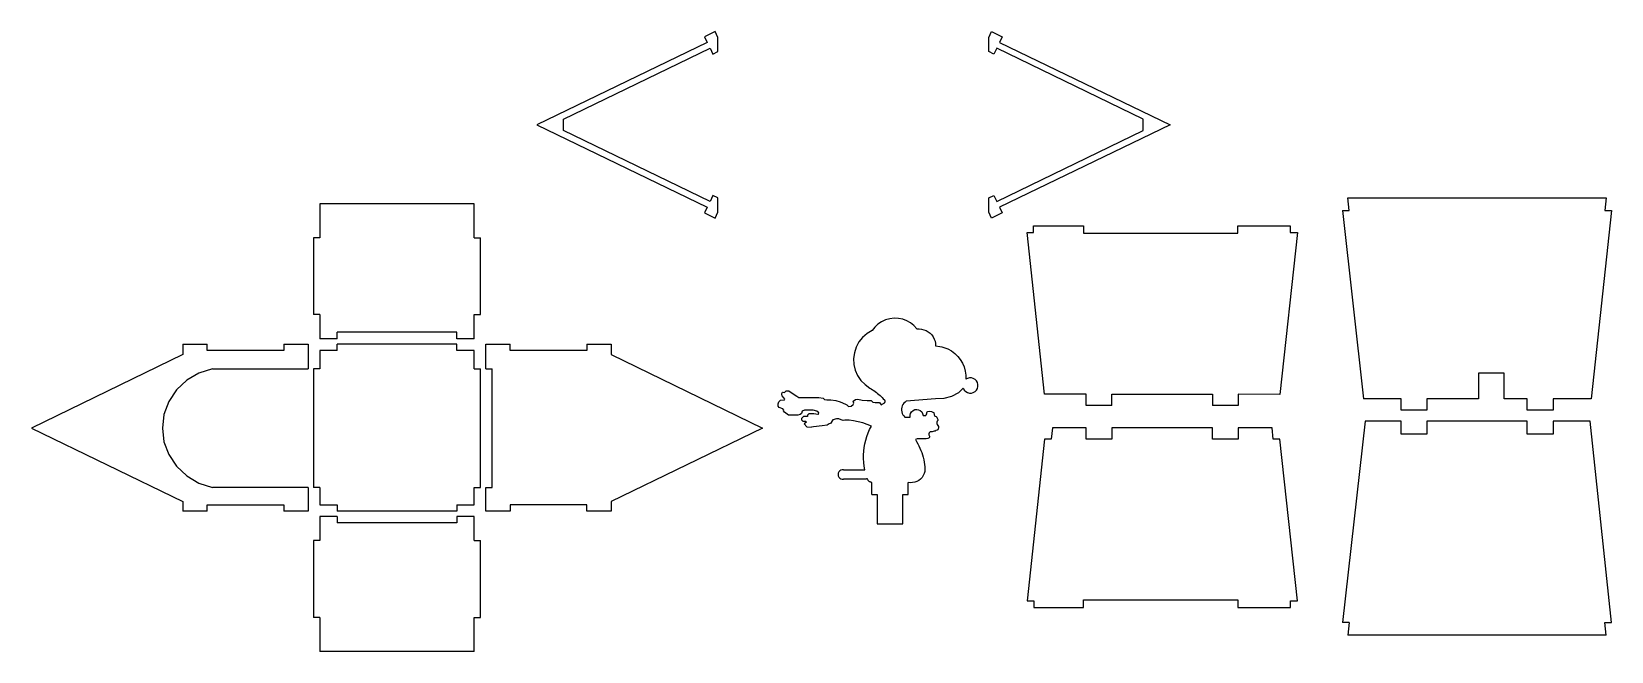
# Model space of a CAD drawing. Extents: x -147 to 147, y -58 to 58.
import ezdxf

# ---------------------------------------------------------------- set-up
doc = ezdxf.new("R2010")
doc.units = 0
doc.header["$MEASUREMENT"] = 0
doc.layers.get('0').update_dxf_attribs({"linetype": 'CONTINUOUS'})

msp = doc.modelspace()

# ---------------------------------------------------------------- linework, layer by layer
for p, q in [((-19.85, 57.88), (-21.83, 56.93)), ((-21.83, 56.93), (-21.31, 55.85)), ((-19.33, 56.8), (-19.85, 57.88)), ((-19.33, 54.14), (-19.33, 56.8)), ((31.24, 56.8), (31.76, 57.88)), ((31.24, 54.14), (31.24, 56.8)), ((31.76, 57.88), (33.74, 56.93)), ((33.74, 56.93), (33.22, 55.85)), ((-21.31, 55.85), (-53.14, 40.46)), ((-48.15, 41.54), (-20.78, 54.76)), ((-20.78, 54.76), (-20.26, 53.69)), ((-20.26, 53.69), (-19.33, 54.14)), ((32.18, 53.69), (31.24, 54.14)), ((32.7, 54.76), (32.18, 53.69)), ((60.07, 41.54), (32.7, 54.76)), ((33.22, 55.85), (65.05, 40.46)), ((-48.15, 39.39), (-48.15, 41.54)), ((60.07, 39.39), (60.07, 41.54)), ((-53.14, 40.46), (-21.31, 25.08)), ((-20.79, 26.16), (-48.15, 39.39)), ((32.7, 26.16), (60.07, 39.39)), ((65.05, 40.46), (33.23, 25.08)), ((-20.26, 27.26), (-20.79, 26.16)), ((-19.33, 26.81), (-20.26, 27.26)), ((-19.33, 24.13), (-19.33, 26.81)), ((31.24, 26.81), (32.17, 27.26)), ((31.24, 24.13), (31.24, 26.81)), ((32.17, 27.26), (32.7, 26.16)), ((98.23, 26.81), (146.48, 26.81)), ((98.48, 24.47), (98.23, 26.81)), ((146.48, 26.81), (146.23, 24.47)), ((-93.64, 25.72), (-93.64, 19.38)), ((-64.84, 25.72), (-93.64, 25.72)), ((-64.84, 19.38), (-64.84, 25.72)), ((-21.31, 25.08), (-21.83, 24)), ((-21.83, 24), (-19.85, 23.04)), ((-19.85, 23.04), (-19.33, 24.13)), ((31.76, 23.04), (31.24, 24.13)), ((33.75, 24), (31.76, 23.04)), ((33.23, 25.08), (33.75, 24)), ((97.27, 24.47), (101.15, -10.69)), ((97.27, 24.47), (98.48, 24.47)), ((147.44, 24.47), (143.63, -10.69)), ((146.23, 24.47), (147.44, 24.47)), ((39.58, 20.38), (39.58, 21.58)), ((39.58, 21.58), (48.92, 21.58)), ((48.92, 21.58), (48.92, 20.24)), ((77.72, 20.24), (77.72, 21.58)), ((77.72, 21.58), (87.48, 21.58)), ((87.48, 21.58), (87.48, 20.38)), ((-94.84, 19.38), (-94.84, 5.02)), ((-93.64, 19.38), (-94.84, 19.38)), ((-64.84, 19.38), (-63.64, 19.38)), ((-63.64, 5.02), (-63.64, 19.38)), ((41.65, -9.84), (38.38, 20.38)), ((38.38, 20.38), (39.58, 20.38)), ((48.92, 20.24), (77.72, 20.24)), ((88.83, 20.38), (85.56, -9.91)), ((87.48, 20.38), (88.83, 20.38)), ((-93.64, 5.02), (-94.84, 5.02)), ((-93.64, 5.02), (-93.64, 0.52)), ((-64.84, 5.02), (-63.64, 5.02)), ((-64.84, 0.52), (-64.84, 5.02)), ((10.54, 3.24), (9.95, 2.69)), ((11.22, 3.69), (10.54, 3.24)), ((11.96, 4.04), (11.22, 3.69)), ((12.74, 4.26), (11.96, 4.04)), ((13.55, 4.35), (12.74, 4.26)), ((14.36, 4.32), (13.55, 4.35)), ((15.16, 4.15), (14.36, 4.32)), ((15.92, 3.87), (15.16, 4.15)), ((16.62, 3.47), (15.92, 3.87)), ((17.26, 2.96), (16.62, 3.47)), ((17.81, 2.36), (17.26, 2.96)), ((-90.42, 0.52), (-93.64, 0.52)), ((-68.06, 1.72), (-90.42, 1.72)), ((-90.42, 0.52), (-90.42, 1.72)), ((-68.06, 0.52), (-68.06, 1.72)), ((-64.84, 0.52), (-68.06, 0.52)), ((7.67, 0.77), (6.99, -0.09)), ((8.5, 1.49), (7.67, 0.77)), ((9.45, 2.05), (8.5, 1.49)), ((9.95, 2.69), (9.45, 2.05)), ((17.81, 2.36), (18.25, 2.37)), ((18.25, 2.37), (18.69, 2.32)), ((18.69, 2.32), (19.12, 2.21)), ((19.12, 2.21), (19.53, 2.04)), ((19.53, 2.04), (19.92, 1.81)), ((19.92, 1.81), (20.26, 1.54)), ((20.26, 1.54), (20.57, 1.22)), ((20.57, 1.22), (20.83, 0.86)), ((20.83, 0.86), (21.04, 0.46)), ((21.04, 0.46), (21.19, 0.04)), ((21.19, 0.04), (21.27, -0.39)), ((-119.19, -2.42), (-147.44, -16.17)), ((-119.19, -0.48), (-119.19, -2.42)), ((-119.19, -0.48), (-114.69, -0.48)), ((-114.69, -1.68), (-114.69, -0.48)), ((-100.34, -1.68), (-114.69, -1.68)), ((-100.34, -0.48), (-100.34, -1.68)), ((-100.34, -0.48), (-95.84, -0.48)), ((-95.84, -0.48), (-95.84, -5.08)), ((-93.64, -1.68), (-93.64, -5.08)), ((-90.42, -1.68), (-93.64, -1.68)), ((-90.42, -1.68), (-90.42, -0.48)), ((-68.06, -0.48), (-90.42, -0.48)), ((-68.06, -1.68), (-68.06, -0.48)), ((-64.84, -1.68), (-68.06, -1.68)), ((-64.84, -5.08), (-64.84, -1.68)), ((-62.64, -5.08), (-62.64, -0.48)), ((-62.64, -0.48), (-58.14, -0.48)), ((-58.14, -1.68), (-58.14, -0.48)), ((-43.78, -1.68), (-58.14, -1.68)), ((-43.78, -0.48), (-39.28, -0.48)), ((-43.78, -0.48), (-43.78, -1.68)), ((-39.28, -0.48), (-39.28, -2.42)), ((-39.28, -2.42), (-11.03, -16.17)), ((6.13, -2.11), (5.99, -3.2)), ((6.47, -1.06), (6.13, -2.11)), ((6.99, -0.09), (6.47, -1.06)), ((21.27, -0.39), (21.3, -0.83)), ((21.3, -0.83), (22.08, -0.92)), ((22.08, -0.92), (22.49, -1.02)), ((22.49, -1.02), (22.83, -1.11)), ((22.83, -1.11), (23.56, -1.4)), ((23.56, -1.4), (24.24, -1.77)), ((24.24, -1.77), (24.86, -2.23)), ((24.86, -2.23), (25.42, -2.78)), ((25.42, -2.78), (25.91, -3.38)), ((-113.65, -5.08), (-116.2, -5.9)), ((-113.65, -5.08), (-95.84, -5.08)), ((-93.64, -5.08), (-94.84, -5.08)), ((-94.84, -5.08), (-94.84, -27.26)), ((-64.84, -5.08), (-63.64, -5.08)), ((-63.64, -27.26), (-63.64, -5.08)), ((-62.64, -5.08), (-61.44, -5.08)), ((-61.44, -27.26), (-61.44, -5.08)), ((5.99, -3.2), (6.05, -4.29)), ((6.05, -4.29), (6.3, -5.36)), ((6.3, -5.36), (6.74, -6.37)), ((25.91, -3.38), (26.31, -4.05)), ((26.31, -4.05), (26.62, -4.76)), ((26.62, -4.76), (26.84, -5.51)), ((26.84, -5.51), (26.95, -6.28)), ((-118.48, -7.25), (-120.4, -9.05)), ((-116.2, -5.9), (-118.48, -7.25)), ((6.74, -6.37), (7.36, -7.28)), ((7.36, -7.28), (8.13, -8.06)), ((8.13, -8.06), (9.03, -8.7)), ((9.03, -8.7), (9.28, -8.84)), ((9.28, -8.84), (9.53, -9)), ((26.47, -8.72), (25.56, -9.57)), ((26.47, -8.72), (26.48, -8.76)), ((26.48, -8.76), (26.66, -9.08)), ((26.95, -6.28), (26.97, -7.06)), ((27.25, -6.9), (26.97, -7.06)), ((27.61, -6.8), (27.25, -6.9)), ((27.98, -6.8), (27.61, -6.8)), ((28.34, -6.89), (27.98, -6.8)), ((28.66, -7.08), (28.34, -6.89)), ((28.93, -7.34), (28.66, -7.08)), ((29.11, -7.67), (28.93, -7.34)), ((28.93, -9.08), (29.12, -8.76)), ((29.21, -8.03), (29.11, -7.67)), ((29.12, -8.76), (29.21, -8.4)), ((29.21, -8.4), (29.21, -8.03)), ((127.41, -5.94), (122.66, -5.94)), ((122.66, -5.94), (122.66, -10.69)), ((127.41, -10.69), (127.41, -5.94)), ((-121.84, -11.21), (-122.73, -13.63)), ((-120.4, -9.05), (-121.84, -11.21)), ((-8.11, -11.66), (-7.97, -11.24)), ((-8.08, -12.08), (-8.11, -11.66)), ((-7.97, -11.24), (-7.66, -10.96)), ((-7.66, -10.96), (-6.92, -10.92)), ((-7.41, -9.73), (-7.31, -9.48)), ((-7.41, -9.87), (-7.41, -9.73)), ((-7.34, -10.15), (-7.41, -9.87)), ((-7.06, -10.54), (-7.34, -10.15)), ((-7.31, -9.48), (-7.17, -9.45)), ((-7.17, -9.45), (-6.92, -9.55)), ((-6.85, -10.78), (-7.06, -10.54)), ((-6.92, -9.55), (-6.57, -9.24)), ((-6.92, -10.92), (-6.85, -10.78)), ((-6.57, -9.24), (-6.11, -9.24)), ((-6.11, -9.24), (-5.27, -9.8)), ((-5.27, -9.8), (-4.6, -10.19)), ((-4.6, -10.19), (-4.22, -10.43)), ((-4.22, -10.43), (-3.79, -10.47)), ((-3.79, -10.47), (-0.49, -10.47)), ((-0.49, -10.47), (0.31, -10.61)), ((0.31, -10.61), (0.59, -10.82)), ((0.59, -10.82), (1.02, -10.89)), ((1.02, -10.89), (1.75, -10.89)), ((1.75, -10.89), (2.67, -11.03)), ((2.67, -11.03), (3.47, -11.24)), ((3.47, -11.24), (4.46, -11.7)), ((4.46, -11.7), (4.74, -11.84)), ((5.51, -12.08), (5.93, -11.77)), ((5.9, -11.13), (6.35, -10.85)), ((6.04, -11.52), (5.9, -11.13)), ((5.93, -11.77), (6.04, -11.52)), ((6.35, -10.85), (6.77, -10.75)), ((6.77, -10.75), (7.58, -10.96)), ((7.58, -10.96), (8.53, -10.99)), ((8.53, -10.99), (9.27, -10.99)), ((9.27, -10.99), (9.58, -11.31)), ((9.53, -9), (9.77, -9.16)), ((9.58, -11.31), (10.04, -11.38)), ((9.77, -9.16), (10.01, -9.33)), ((10.01, -9.33), (10.24, -9.51)), ((10.04, -11.38), (10.81, -11.41)), ((10.24, -9.51), (10.47, -9.69)), ((10.47, -9.69), (10.7, -9.88)), ((10.7, -9.88), (10.92, -10.08)), ((10.81, -11.41), (11.16, -11.8)), ((10.92, -10.08), (11.13, -10.28)), ((11.13, -10.28), (11.34, -10.48)), ((11.16, -11.8), (11.55, -11.6)), ((11.34, -10.48), (11.54, -10.69)), ((11.54, -10.69), (11.74, -10.91)), ((11.62, -11.57), (11.55, -11.6)), ((11.68, -11.53), (11.62, -11.57)), ((11.74, -11.47), (11.68, -11.53)), ((11.74, -10.91), (11.78, -10.97)), ((11.78, -11.41), (11.74, -11.47)), ((11.78, -10.97), (11.81, -11.04)), ((11.82, -11.34), (11.78, -11.41)), ((11.81, -11.04), (11.83, -11.12)), ((11.84, -11.27), (11.82, -11.34)), ((11.83, -11.12), (11.84, -11.19)), ((11.84, -11.19), (11.84, -11.27)), ((15.21, -11.74), (15.08, -12)), ((15.38, -11.51), (15.21, -11.74)), ((15.59, -11.3), (15.38, -11.51)), ((15.82, -11.13), (15.59, -11.3)), ((21.3, -10.73), (15.82, -11.13)), ((22.84, -10.66), (21.3, -10.73)), ((24.29, -10.26), (22.84, -10.66)), ((25.56, -9.57), (24.29, -10.26)), ((26.66, -9.08), (26.93, -9.35)), ((26.93, -9.35), (27.25, -9.53)), ((27.25, -9.53), (27.61, -9.63)), ((27.61, -9.63), (27.98, -9.63)), ((27.98, -9.63), (28.34, -9.53)), ((28.34, -9.53), (28.67, -9.35)), ((28.67, -9.35), (28.93, -9.08)), ((49.42, -9.84), (41.65, -9.84)), ((49.42, -11.97), (49.42, -9.84)), ((54.22, -11.97), (54.22, -9.84)), ((54.22, -9.84), (72.99, -9.84)), ((72.99, -9.84), (72.99, -11.97)), ((85.56, -9.91), (77.79, -9.84)), ((77.79, -9.84), (77.79, -11.97)), ((108.17, -10.69), (101.15, -10.69)), ((108.17, -12.83), (108.17, -10.69)), ((122.66, -10.69), (112.97, -10.69)), ((112.97, -10.69), (112.97, -12.83)), ((131.74, -10.69), (127.41, -10.69)), ((131.74, -12.83), (131.74, -10.69)), ((143.63, -10.69), (136.54, -10.69)), ((136.54, -10.69), (136.54, -12.83)), ((-122.73, -13.63), (-123.03, -16.17)), ((-7.9, -12.33), (-8.08, -12.08)), ((-7.2, -12.57), (-7.9, -12.33)), ((-7.03, -12.82), (-7.2, -12.57)), ((-7.1, -12.96), (-7.03, -12.82)), ((-6.92, -13.21), (-7.1, -12.96)), ((-6.15, -13.73), (-6.92, -13.21)), ((-5.34, -13.77), (-6.15, -13.73)), ((-4.39, -13.73), (-5.34, -13.77)), ((-3.97, -13.63), (-4.39, -13.73)), ((-3.76, -13.45), (-3.97, -13.63)), ((-3.58, -12.99), (-3.76, -13.45)), ((-3.39, -14.02), (-3.75, -14.37)), ((-3.75, -14.37), (-3.75, -14.62)), ((-3.75, -14.62), (-3.5, -14.87)), ((-3.2, -12.82), (-3.58, -12.99)), ((-2.64, -14.02), (-3.39, -14.02)), ((-2.46, -12.82), (-3.2, -12.82)), ((-2.28, -13.42), (-2.64, -13.77)), ((-2.64, -13.77), (-2.64, -14.02)), ((-1.58, -12.82), (-2.46, -12.82)), ((-2.28, -13.42), (-1.44, -13.45)), ((-0.85, -13.03), (-1.58, -12.82)), ((-1.44, -13.45), (-0.7, -13.59)), ((-0.49, -13.31), (-0.85, -13.03)), ((-0.7, -13.59), (-0.56, -13.59)), ((-0.56, -13.59), (-0.49, -13.31)), ((2.1, -14.64), (1.68, -15.31)), ((2.81, -14.47), (2.1, -14.64)), ((3.26, -14.47), (2.81, -14.47)), ((3.65, -14.64), (3.26, -14.47)), ((4.07, -14.75), (3.65, -14.64)), ((4.35, -14.71), (4.07, -14.75)), ((5.19, -14.68), (4.35, -14.71)), ((4.74, -11.84), (5.05, -12.12)), ((5.05, -12.12), (5.51, -12.08)), ((6, -14.79), (5.19, -14.68)), ((14.99, -12.28), (14.94, -12.56)), ((14.94, -12.56), (14.94, -12.85)), ((14.94, -12.85), (14.98, -13.14)), ((14.98, -13.14), (15.07, -13.42)), ((15.08, -12), (14.99, -12.28)), ((15.07, -13.42), (15.2, -13.68)), ((15.2, -13.68), (15.36, -13.91)), ((15.36, -13.91), (15.56, -14.12)), ((15.56, -14.12), (16.56, -14.12)), ((16.54, -13.76), (16.63, -13.42)), ((16.56, -14.12), (16.54, -13.76)), ((16.63, -13.42), (16.82, -13.11)), ((16.82, -13.11), (17.09, -12.87)), ((17.09, -12.87), (17.41, -12.72)), ((17.41, -12.72), (17.77, -12.68)), ((17.77, -12.68), (18.12, -12.74)), ((18.12, -12.74), (18.44, -12.9)), ((18.44, -12.9), (18.7, -13.15)), ((18.7, -13.15), (18.87, -13.46)), ((18.87, -13.46), (18.95, -13.81)), ((18.95, -13.81), (19.45, -13.81)), ((19.45, -13.81), (19.56, -13.68)), ((19.56, -13.68), (19.68, -13.49)), ((19.68, -13.25), (19.7, -13.15)), ((19.69, -13.31), (19.68, -13.25)), ((19.68, -13.49), (19.69, -13.31)), ((19.7, -13.15), (19.84, -13.07)), ((19.84, -13.07), (20.14, -13.04)), ((20.14, -13.04), (20.56, -13.07)), ((20.56, -13.07), (20.89, -13.25)), ((20.89, -13.25), (20.94, -13.29)), ((20.94, -13.29), (20.98, -13.37)), ((20.98, -13.37), (21, -13.53)), ((21, -13.53), (21, -13.68)), ((21, -13.68), (21.08, -13.85)), ((21.08, -13.85), (21.14, -13.93)), ((21.14, -13.93), (21.23, -13.97)), ((21.23, -13.97), (21.39, -14.03)), ((21.39, -14.03), (21.53, -14.16)), ((21.53, -14.16), (21.61, -14.33)), ((21.7, -14.73), (21.6, -14.88)), ((21.61, -14.33), (21.69, -14.56)), ((21.69, -14.56), (21.7, -14.73)), ((54.22, -11.97), (49.42, -11.97)), ((77.79, -11.97), (72.99, -11.97)), ((112.97, -12.83), (108.17, -12.83)), ((136.54, -12.83), (131.74, -12.83)), ((-147.44, -16.17), (-119.19, -29.91)), ((-123.03, -16.17), (-122.73, -18.71)), ((-11.03, -16.17), (-39.28, -29.91)), ((-3.5, -14.87), (-3, -14.87)), ((-2.82, -15.05), (-3.22, -15.35)), ((-3.22, -15.35), (-2.76, -15.94)), ((-3, -14.87), (-2.82, -15.05)), ((-2.76, -15.94), (-1.86, -16)), ((-1.51, -15.91), (-1.86, -16)), ((0.1, -15.73), (-1.51, -15.91)), ((1.05, -15.63), (0.1, -15.73)), ((1.4, -15.38), (1.05, -15.63)), ((1.68, -15.31), (1.4, -15.38)), ((7.69, -15.21), (6, -14.79)), ((9.32, -15.81), (7.69, -15.21)), ((8.46, -17.74), (8.71, -17.08)), ((8.71, -17.08), (8.99, -16.44)), ((8.99, -16.44), (9.32, -15.81)), ((20.02, -17.24), (20.01, -17.41)), ((20.01, -17.41), (20.16, -17.7)), ((20.11, -17.08), (20.02, -17.24)), ((20.3, -16.86), (20.11, -17.08)), ((20.64, -16.85), (20.3, -16.86)), ((21.04, -16.74), (20.64, -16.85)), ((21.19, -16.72), (21.04, -16.74)), ((21.35, -16.65), (21.19, -16.72)), ((21.6, -16.57), (21.35, -16.65)), ((21.55, -15.04), (21.54, -15.35)), ((21.54, -15.35), (21.59, -15.5)), ((21.6, -14.88), (21.55, -15.04)), ((21.59, -15.5), (21.71, -15.66)), ((21.71, -16.47), (21.6, -16.57)), ((21.71, -15.66), (21.82, -15.86)), ((21.8, -16.33), (21.71, -16.47)), ((21.85, -16.16), (21.8, -16.33)), ((21.82, -15.86), (21.86, -16.02)), ((21.86, -16.02), (21.85, -16.16)), ((43.11, -16.1), (42.88, -18.24)), ((49.42, -16.1), (43.11, -16.1)), ((49.42, -18.24), (49.42, -16.1)), ((54.22, -16.1), (54.22, -18.24)), ((72.99, -16.1), (54.22, -16.1)), ((72.99, -18.24), (72.99, -16.1)), ((77.79, -16.1), (77.79, -18.24)), ((84.1, -16.1), (77.79, -16.1)), ((84.33, -18.24), (84.1, -16.1)), ((101.47, -14.86), (97.27, -52.47)), ((108.17, -14.86), (101.47, -14.86)), ((108.17, -17.32), (108.17, -14.86)), ((112.97, -17.32), (108.17, -17.32)), ((112.97, -14.86), (112.97, -17.32)), ((131.74, -14.86), (112.97, -14.86)), ((131.74, -17.32), (131.74, -14.86)), ((136.54, -17.32), (131.74, -17.32)), ((136.54, -14.86), (136.54, -17.32)), ((143.46, -14.86), (136.54, -14.86)), ((147.44, -52.47), (143.46, -14.86)), ((-122.73, -18.71), (-121.84, -21.13)), ((7.85, -21.18), (7.89, -20.48)), ((7.89, -20.48), (7.97, -19.78)), ((7.97, -19.78), (8.09, -19.09)), ((8.09, -19.09), (8.26, -18.41)), ((8.26, -18.41), (8.46, -17.74)), ((17.87, -18.17), (17.52, -18.31)), ((17.52, -18.31), (17.76, -18.7)), ((17.76, -18.7), (17.98, -19.1)), ((18.81, -18.19), (17.87, -18.17)), ((17.98, -19.1), (18.19, -19.5)), ((18.19, -19.5), (18.38, -19.91)), ((18.38, -19.91), (18.55, -20.33)), ((18.55, -20.33), (18.71, -20.76)), ((19.52, -18.19), (18.81, -18.19)), ((19.85, -18.12), (19.52, -18.19)), ((20.1, -18.01), (19.85, -18.12)), ((20.17, -17.86), (20.1, -18.01)), ((20.16, -17.7), (20.17, -17.86)), ((41.65, -18.24), (38.38, -48.45)), ((42.88, -18.24), (41.65, -18.24)), ((54.22, -18.24), (49.42, -18.24)), ((77.79, -18.24), (72.99, -18.24)), ((85.56, -18.24), (84.33, -18.24)), ((88.83, -48.45), (85.56, -18.24)), ((-121.84, -21.13), (-120.4, -23.29)), ((-120.4, -23.29), (-118.48, -25.09)), ((7.85, -21.88), (7.85, -21.18)), ((7.89, -22.59), (7.85, -21.88)), ((7.98, -23.28), (7.89, -22.59)), ((8.1, -23.97), (7.98, -23.28)), ((18.71, -20.76), (18.85, -21.19)), ((18.85, -21.19), (18.97, -21.63)), ((18.97, -21.63), (19.08, -22.08)), ((19.08, -22.08), (19.17, -22.52)), ((19.17, -22.52), (19.24, -22.97)), ((19.24, -22.97), (19.29, -23.42)), ((19.29, -23.42), (19.31, -23.84)), ((-118.48, -25.09), (-116.2, -26.44)), ((-116.2, -26.44), (-113.65, -27.26)), ((3.14, -24.6), (3.1, -24.85)), ((3.1, -24.85), (3.14, -25.1)), ((3.24, -24.37), (3.14, -24.6)), ((3.14, -25.1), (3.24, -25.32)), ((3.41, -24.18), (3.24, -24.37)), ((3.24, -25.32), (3.41, -25.51)), ((3.62, -24.05), (3.41, -24.18)), ((3.41, -25.51), (3.62, -25.65)), ((3.85, -23.98), (3.62, -24.05)), ((3.62, -25.65), (3.85, -25.72)), ((4.1, -23.97), (3.85, -23.98)), ((3.85, -25.72), (4.1, -25.72)), ((4.1, -23.97), (8.1, -23.97)), ((8.22, -25.72), (4.1, -25.72)), ((8.26, -25.72), (8.22, -25.72)), ((8.3, -25.71), (8.26, -25.72)), ((8.33, -25.7), (8.3, -25.71)), ((8.37, -25.69), (8.33, -25.7)), ((8.4, -25.67), (8.37, -25.69)), ((8.43, -25.64), (8.4, -25.67)), ((8.45, -25.63), (8.43, -25.64)), ((8.48, -25.63), (8.45, -25.63)), ((8.51, -25.63), (8.48, -25.63)), ((8.53, -25.64), (8.51, -25.63)), ((8.56, -25.66), (8.53, -25.64)), ((8.58, -25.68), (8.56, -25.66)), ((8.59, -25.7), (8.58, -25.68)), ((8.6, -25.72), (8.59, -25.7)), ((8.64, -25.81), (8.6, -25.72)), ((8.68, -25.89), (8.64, -25.81)), ((8.72, -25.96), (8.68, -25.89)), ((8.78, -26.03), (8.72, -25.96)), ((8.84, -26.1), (8.78, -26.03)), ((8.91, -26.15), (8.84, -26.1)), ((8.98, -26.2), (8.91, -26.15)), ((9.06, -26.24), (8.98, -26.2)), ((9.15, -26.27), (9.06, -26.24)), ((9.23, -26.3), (9.15, -26.27)), ((9.32, -26.31), (9.23, -26.3)), ((9.41, -26.32), (9.32, -26.31)), ((9.41, -28.57), (9.41, -26.32)), ((16.57, -26.37), (16.16, -26.32)), ((16.16, -28.57), (16.16, -26.32)), ((16.99, -26.36), (16.57, -26.37)), ((17.39, -26.28), (16.99, -26.36)), ((17.78, -26.14), (17.39, -26.28)), ((18.15, -25.93), (17.78, -26.14)), ((18.47, -25.68), (18.15, -25.93)), ((18.76, -25.37), (18.47, -25.68)), ((18.98, -25.03), (18.76, -25.37)), ((19.16, -24.65), (18.98, -25.03)), ((19.27, -24.25), (19.16, -24.65)), ((19.31, -23.84), (19.27, -24.25)), ((-95.84, -27.26), (-113.65, -27.26)), ((-95.84, -27.26), (-95.84, -31.68)), ((-93.64, -27.26), (-94.84, -27.26)), ((-93.64, -27.26), (-93.64, -30.48)), ((-64.84, -30.48), (-64.84, -27.26)), ((-64.84, -27.26), (-63.64, -27.26)), ((-62.64, -27.26), (-61.44, -27.26)), ((-62.64, -31.68), (-62.64, -27.26)), ((9.41, -28.57), (10.41, -28.57)), ((10.41, -28.57), (10.41, -34.04)), ((15.16, -28.57), (16.16, -28.57)), ((15.16, -34.04), (15.16, -28.57)), ((-119.19, -29.91), (-119.19, -31.68)), ((-114.69, -31.68), (-119.19, -31.68)), ((-114.69, -30.48), (-100.34, -30.48)), ((-114.69, -31.68), (-114.69, -30.48)), ((-100.34, -30.48), (-100.34, -31.68)), ((-95.84, -31.68), (-100.34, -31.68)), ((-93.64, -30.48), (-90.42, -30.48)), ((-90.42, -30.48), (-90.42, -31.68)), ((-68.06, -31.68), (-90.42, -31.68)), ((-68.06, -30.48), (-68.06, -31.68)), ((-68.06, -30.48), (-64.84, -30.48)), ((-58.14, -31.68), (-62.64, -31.68)), ((-58.14, -30.48), (-58.14, -31.68)), ((-43.78, -30.48), (-58.14, -30.48)), ((-43.78, -31.68), (-43.78, -30.48)), ((-39.28, -31.68), (-43.78, -31.68)), ((-39.28, -29.91), (-39.28, -31.68)), ((-90.42, -32.68), (-93.64, -32.68)), ((-93.64, -32.68), (-93.64, -37.18)), ((-90.42, -32.68), (-90.42, -33.88)), ((-68.06, -33.88), (-90.42, -33.88)), ((-64.84, -32.68), (-68.06, -32.68)), ((-68.06, -32.68), (-68.06, -33.88)), ((-64.84, -37.18), (-64.84, -32.68)), ((10.41, -34.04), (15.16, -34.04)), ((-94.84, -37.18), (-94.84, -51.54)), ((-93.64, -37.18), (-94.84, -37.18)), ((-64.84, -37.18), (-63.64, -37.18)), ((-63.64, -51.54), (-63.64, -37.18)), ((38.38, -48.45), (39.61, -48.45)), ((39.61, -48.45), (39.61, -49.65)), ((39.61, -49.65), (48.92, -49.65)), ((48.92, -48.24), (77.72, -48.24)), ((48.92, -49.65), (48.92, -48.24)), ((77.72, -48.24), (77.72, -49.65)), ((77.72, -49.65), (87.56, -49.65)), ((87.56, -48.45), (88.83, -48.45)), ((87.56, -49.65), (87.56, -48.45)), ((-93.64, -51.54), (-94.84, -51.54)), ((-93.64, -51.54), (-93.64, -57.88)), ((-64.84, -51.54), (-63.64, -51.54)), ((-64.84, -57.88), (-64.84, -51.54)), ((98.52, -52.47), (97.27, -52.47)), ((98.52, -52.47), (98.26, -54.82)), ((146.23, -52.47), (147.44, -52.47)), ((146.48, -54.82), (146.23, -52.47)), ((146.48, -54.82), (98.26, -54.82)), ((-64.84, -57.88), (-93.64, -57.88))]:
    msp.add_line(p, q)

doc.saveas('drawing.dxf')
